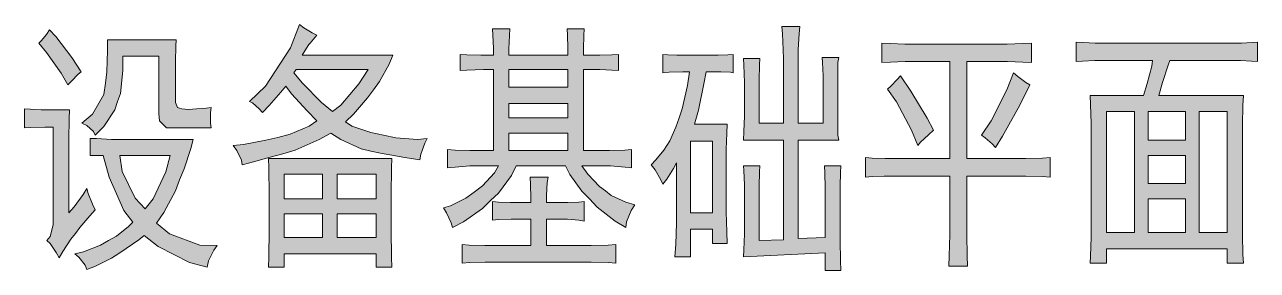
# Model space of a CAD drawing. Header units: millimetres. Extents: x 564 to 880, y 85 to 763.
# Drawn here: x 876.633 to 877.987, y 723.402 to 723.672 of the extents above; entities that cross this region are included whole.
import ezdxf

# ---------------------------------------------------------------- set-up
doc = ezdxf.new("R2010")
doc.units = ezdxf.units.MM

msp = doc.modelspace()

# ---------------------------------------------------------------- hatches: boundary and pattern name
h = msp.add_hatch(color=0)
h.paths.add_polyline_path([(876.8719, 723.518), (876.8712, 723.523), (876.8662, 723.5338), (876.8622, 723.5391), (876.8733, 723.5402), (876.898, 723.5449), (876.9112, 723.5481), (876.9245, 723.5517), (876.9456, 723.5606), (876.9538, 723.5663), (876.9434, 723.5771), (876.9263, 723.596), (876.9198, 723.6043), (876.9145, 723.5978), (876.9016, 723.5832), (876.8944, 723.5753), (876.8905, 723.5796), (876.8833, 723.586), (876.8801, 723.5874), (876.8977, 723.6043), (876.9252, 723.6465), (876.9349, 723.6719), (876.9395, 723.6683), (876.9488, 723.6629), (876.9538, 723.6604), (876.9467, 723.6515), (876.9452, 723.6501), (876.9409, 723.6433), (876.9377, 723.6383), (877.0375, 723.6383), (877.0333, 723.6286), (877.0229, 723.6096), (877.0164, 723.6003), (877.0096, 723.5914), (876.9943, 723.5735), (876.9853, 723.5653), (876.9925, 723.5606), (877.0132, 723.5535), (877.0272, 723.5506), (877.0408, 723.5477), (877.0647, 723.5459), (877.0751, 723.547), (877.0726, 723.5416), (877.0683, 723.5298), (877.0672, 723.5234), (877.0508, 723.5259), (877.024, 723.5306), (877.0132, 723.5331), (877.0025, 723.5356), (876.9803, 723.5456), (876.9692, 723.5527), (876.9567, 723.5456), (876.9302, 723.5341), (876.9166, 723.5302), (876.9027, 723.5263), (876.8805, 723.5202)])
h.paths.add_polyline_path([(876.9288, 723.6189), (876.9381, 723.6078), (876.9592, 723.5864), (876.971, 723.5764), (876.9803, 723.5835), (877, 723.6068), (877.0104, 723.6225), (876.9313, 723.6225)])
h = msp.add_hatch(color=0)
h.dxf.hatch_style = 2
h.paths.add_polyline_path([(876.6601, 723.6662), (876.6672, 723.659), (876.6848, 723.6357), (876.6951, 723.62), (876.6916, 723.6175), (876.6844, 723.61), (876.6805, 723.6057), (876.673, 723.6186), (876.6569, 723.6415), (876.6483, 723.6515), (876.6511, 723.654), (876.6569, 723.6611)])
h = msp.add_hatch(color=0)
h.paths.add_polyline_path([(877.1481, 723.6383), (877.1481, 723.6461), (877.1474, 723.6604), (877.147, 723.6672), (877.166, 723.6672), (877.1656, 723.6601), (877.1649, 723.6454), (877.1649, 723.6383), (877.2297, 723.6383), (877.2297, 723.6461), (877.2293, 723.6604), (877.229, 723.6672), (877.2476, 723.6672), (877.2472, 723.6601), (877.2469, 723.6454), (877.2469, 723.6383), (877.2604, 723.6383), (877.2651, 723.6383), (877.278, 723.6386), (877.2855, 723.6393), (877.2855, 723.6214), (877.278, 723.6218), (877.2651, 723.6225), (877.2604, 723.6225), (877.2469, 723.6225), (877.2469, 723.5338), (877.2665, 723.5338), (877.2755, 723.5338), (877.2923, 723.5341), (877.2998, 723.5349), (877.2998, 723.5145), (877.2926, 723.5155), (877.2765, 723.517), (877.2676, 723.517), (877.2451, 723.517), (877.2519, 723.5077), (877.2647, 723.4941), (877.2712, 723.4894), (877.2773, 723.4844), (877.2934, 723.4769), (877.3034, 723.474), (877.2994, 723.4679), (877.2944, 723.4554), (877.2934, 723.4493), (877.2819, 723.4561), (877.2619, 723.4715), (877.2537, 723.4805), (877.2451, 723.4891), (877.2318, 723.5073), (877.2272, 723.517), (877.1731, 723.517), (877.1678, 723.5062), (877.1535, 723.4869), (877.1449, 723.4787), (877.1359, 723.4701), (877.1152, 723.4554), (877.103, 723.4493), (877.1016, 723.4543), (877.0966, 723.4651), (877.093, 723.4708), (877.1009, 723.473), (877.1177, 723.4815), (877.127, 723.488), (877.1359, 723.4948), (877.1492, 723.5091), (877.1535, 723.517), (877.1299, 723.517), (877.122, 723.517), (877.1059, 723.5155), (877.0977, 723.5145), (877.0977, 723.5349), (877.1059, 723.5341), (877.122, 723.5338), (877.1299, 723.5338), (877.1481, 723.5338), (877.1481, 723.6225), (877.137, 723.6225), (877.1188, 723.6218), (877.1113, 723.6214), (877.1113, 723.6393), (877.1188, 723.6386), (877.1342, 723.6383), (877.1417, 723.6383)])
h.paths.add_polyline_path([(877.2297, 723.5338), (877.2297, 723.5527), (877.1649, 723.5527), (877.1649, 723.5338)])
h.paths.add_polyline_path([(877.2297, 723.6032), (877.2297, 723.6225), (877.1649, 723.6225), (877.1649, 723.6032)])
h.paths.add_polyline_path([(877.2297, 723.5696), (877.2297, 723.5853), (877.1649, 723.5853), (877.1649, 723.5696)])
h = msp.add_hatch(color=0)
h.dxf.hatch_style = 2
h.paths.add_polyline_path([(877.4408, 723.6347), (877.4404, 723.6279), (877.4401, 723.6111), (877.4401, 723.601), (877.4401, 723.5638), (877.4669, 723.5638), (877.4669, 723.6347), (877.4665, 723.6443), (877.4655, 723.6619), (877.4651, 723.6697), (877.4848, 723.6697), (877.4841, 723.6619), (877.483, 723.6447), (877.483, 723.6357), (877.483, 723.5638), (877.5102, 723.5638), (877.5102, 723.6068), (877.5102, 723.6157), (877.5098, 723.6304), (877.5091, 723.6357), (877.5274, 723.6357), (877.5266, 723.6304), (877.5263, 723.6157), (877.5263, 723.6068), (877.5263, 723.5753), (877.5263, 723.5656), (877.5266, 723.5506), (877.5274, 723.5449), (877.483, 723.5449), (877.483, 723.4372), (877.5127, 723.4382), (877.5127, 723.4844), (877.5127, 723.4926), (877.5123, 723.5091), (877.512, 723.517), (877.5299, 723.517), (877.5295, 723.5094), (877.5291, 723.4944), (877.5291, 723.4865), (877.5291, 723.4461), (877.5291, 723.4347), (877.5295, 723.4128), (877.5299, 723.4021), (877.5127, 723.4021), (877.5127, 723.4214), (877.4229, 723.4168), (877.4232, 723.4247), (877.424, 723.4422), (877.424, 723.4515), (877.424, 723.4855), (877.424, 723.4959), (877.4232, 723.5116), (877.4229, 723.517), (877.4408, 723.517), (877.4404, 723.5102), (877.4401, 723.4944), (877.4401, 723.4855), (877.4401, 723.4347), (877.4669, 723.4357), (877.4669, 723.5449), (877.4229, 723.5449), (877.4232, 723.5545), (877.424, 723.5713), (877.424, 723.5785), (877.424, 723.5964), (877.424, 723.6082), (877.4232, 723.6275), (877.4229, 723.6347)])
h = msp.add_hatch(color=0)
h.dxf.hatch_style = 2
h.paths.add_polyline_path([(876.7964, 723.5585), (876.7889, 723.5585), (876.781, 723.5663), (876.7803, 723.5742), (876.7803, 723.6372), (876.7409, 723.6372), (876.7409, 723.6214), (876.7381, 723.5964), (876.7349, 723.5874), (876.732, 723.5785), (876.7198, 723.5599), (876.7102, 723.5506), (876.7084, 723.5545), (876.7012, 723.5613), (876.6959, 723.5638), (876.7073, 723.5735), (876.7198, 723.5953), (876.7216, 723.6078), (876.7231, 723.62), (876.7241, 723.6436), (876.7238, 723.6551), (876.7993, 723.6551), (876.7989, 723.6483), (876.7985, 723.6315), (876.7985, 723.6214), (876.7985, 723.591), (876.7985, 723.5864), (876.8007, 723.581), (876.8032, 723.5803), (876.8057, 723.5796), (876.8129, 723.5789), (876.8172, 723.5792), (876.8218, 723.5796), (876.8322, 723.5803), (876.8379, 723.581), (876.8372, 723.5753), (876.8372, 723.5638), (876.8379, 723.5585)])
h = msp.add_hatch(color=0)
h.dxf.hatch_style = 2
h.paths.add_polyline_path([(877.7059, 723.6504), (877.7127, 723.6504), (877.7295, 723.6511), (877.7392, 723.6515), (877.7392, 723.6304), (877.7299, 723.6307), (877.713, 723.6315), (877.7059, 723.6315), (877.6683, 723.6315), (877.6683, 723.5248), (877.7231, 723.5248), (877.7331, 723.5248), (877.7513, 723.5252), (877.7599, 723.5259), (877.7599, 723.5044), (877.7513, 723.5052), (877.7331, 723.5055), (877.7231, 723.5055), (877.6683, 723.5055), (877.6683, 723.454), (877.6683, 723.4415), (877.6687, 723.4179), (877.669, 723.4068), (877.6486, 723.4068), (877.649, 723.4179), (877.6494, 723.4415), (877.6494, 723.454), (877.6494, 723.5055), (877.5839, 723.5055), (877.5774, 723.5055), (877.5642, 723.5052), (877.5567, 723.5044), (877.5567, 723.5259), (877.5642, 723.5252), (877.5785, 723.5248), (877.5857, 723.5248), (877.6494, 723.5248), (877.6494, 723.6315), (877.6071, 723.6315), (877.6003, 723.6315), (877.5842, 723.6307), (877.5749, 723.6304), (877.5749, 723.6515), (877.5842, 723.6511), (877.6, 723.6504), (877.6064, 723.6504)])
h = msp.add_hatch(color=0)
h.paths.add_polyline_path([(877.9631, 723.6515), (877.9699, 723.6515), (877.9817, 723.6522), (877.9875, 723.6526), (877.9875, 723.6315), (877.981, 723.6318), (877.9689, 723.6325), (877.9631, 723.6325), (877.8912, 723.6325), (877.8894, 723.6275), (877.8834, 723.6082), (877.8794, 723.5942), (877.9721, 723.5942), (877.9717, 723.5835), (877.971, 723.5617), (877.971, 723.5506), (877.971, 723.454), (877.971, 723.4415), (877.9717, 723.4196), (877.9721, 723.41), (877.9542, 723.41), (877.9542, 723.4257), (877.8218, 723.4257), (877.8218, 723.41), (877.8039, 723.41), (877.8043, 723.4175), (877.805, 723.4386), (877.805, 723.4529), (877.805, 723.5527), (877.805, 723.5635), (877.8043, 723.5842), (877.8039, 723.5942), (877.8622, 723.5942), (877.8665, 723.6071), (877.8715, 723.6264), (877.8723, 723.6325), (877.8157, 723.6325), (877.8089, 723.6325), (877.7953, 723.6318), (877.7885, 723.6315), (877.7885, 723.6526), (877.7961, 723.6522), (877.8093, 723.6515), (877.8157, 723.6515)])
h.paths.add_polyline_path([(877.8526, 723.4436), (877.8526, 723.5764), (877.8218, 723.5764), (877.8218, 723.4436)])
h.paths.add_polyline_path([(877.9542, 723.4436), (877.9542, 723.5764), (877.9234, 723.5764), (877.9234, 723.4436)])
h.paths.add_polyline_path([(877.9084, 723.4436), (877.9084, 723.4808), (877.8676, 723.4808), (877.8676, 723.4436)])
h.paths.add_polyline_path([(877.9084, 723.5449), (877.9084, 723.5764), (877.8676, 723.5764), (877.8676, 723.5449)])
h.paths.add_polyline_path([(877.9084, 723.4976), (877.9084, 723.5281), (877.8676, 723.5281), (877.8676, 723.4976)])
h = msp.add_hatch(color=0)
h.paths.add_polyline_path([(877.3896, 723.6383), (877.395, 723.6383), (877.4057, 723.6386), (877.4114, 723.6393), (877.4114, 723.6189), (877.4086, 723.6196), (877.3978, 723.62), (877.3896, 723.62), (877.3817, 723.62), (877.3792, 723.6068), (877.3732, 723.5781), (877.3689, 723.5628), (877.405, 723.5628), (877.4046, 723.5527), (877.4039, 723.5352), (877.4039, 723.5281), (877.4039, 723.4751), (877.4039, 723.4662), (877.4046, 723.4443), (877.405, 723.4315), (877.3889, 723.4315), (877.3889, 723.4472), (877.3646, 723.4472), (877.3646, 723.4168), (877.3474, 723.4168), (877.3485, 723.4307), (877.3492, 723.454), (877.3492, 723.4629), (877.3492, 723.5202), (877.346, 723.5141), (877.3384, 723.5023), (877.3342, 723.4966), (877.332, 723.5016), (877.3259, 723.5123), (877.3213, 723.518), (877.3266, 723.5234), (877.3352, 723.5341), (877.3384, 723.5391), (877.3417, 723.5442), (877.3485, 723.5595), (877.352, 723.5696), (877.3556, 723.5796), (877.3613, 723.605), (877.3635, 723.62), (877.356, 723.62), (877.3413, 723.6196), (877.3342, 723.6189), (877.3342, 723.6393), (877.3395, 723.6386), (877.3495, 723.6383), (877.3545, 723.6383)])
h.paths.add_polyline_path([(877.3889, 723.4651), (877.3889, 723.5438), (877.3646, 723.5438), (877.3646, 723.4651)])
h = msp.add_hatch(color=0)
h.dxf.hatch_style = 2
h.paths.add_polyline_path([(877.6844, 723.5506), (877.6948, 723.5663), (877.7123, 723.6003), (877.7195, 723.6189), (877.7241, 723.615), (877.7331, 723.6082), (877.7374, 723.6057), (877.7263, 723.5835), (877.7073, 723.5495), (877.6998, 723.537), (877.6962, 723.5409), (877.6884, 723.5477)])
h = msp.add_hatch(color=0)
h.dxf.hatch_style = 2
h.paths.add_polyline_path([(877.6143, 723.5391), (877.6075, 723.556), (877.591, 723.5871), (877.581, 723.601), (877.5846, 723.6043), (877.5918, 723.6118), (877.5953, 723.6157), (877.6068, 723.5989), (877.6247, 723.5692), (877.6315, 723.556), (877.6261, 723.551), (877.6175, 723.5427)])
h = msp.add_hatch(color=0)
h.dxf.hatch_style = 2
h.paths.add_polyline_path([(876.6823, 723.5785), (876.6819, 723.5685), (876.6815, 723.5459), (876.6815, 723.5338), (876.6815, 723.4651), (876.6873, 723.4719), (876.6973, 723.4855), (876.7012, 723.4919), (876.7027, 723.4865), (876.7073, 723.4747), (876.7102, 723.4687), (876.7044, 723.4619), (876.6937, 723.449), (876.6887, 723.4425), (876.6837, 723.4365), (876.6748, 723.4229), (876.6708, 723.4157), (876.6676, 723.4218), (876.6608, 723.4315), (876.6572, 723.4347), (876.6608, 723.4393), (876.6644, 723.4522), (876.6644, 723.4608), (876.6644, 723.5595), (876.6551, 723.5595), (876.6393, 723.5588), (876.6329, 723.5585), (876.6329, 723.5796), (876.639, 723.5792), (876.6511, 723.5785), (876.6572, 723.5785)])
h = msp.add_hatch(color=0)
h.paths.add_polyline_path([(876.7048, 723.547), (876.712, 723.5467), (876.7284, 723.5459), (876.7374, 723.5459), (876.8182, 723.5459), (876.8154, 723.5359), (876.8082, 723.5137), (876.8032, 723.5016), (876.7985, 723.4894), (876.7857, 723.4658), (876.7778, 723.454), (876.7921, 723.4422), (876.8254, 723.4297), (876.8443, 723.4293), (876.8408, 723.4243), (876.835, 723.4125), (876.8333, 723.4057), (876.8139, 723.4107), (876.7796, 723.4282), (876.7642, 723.4404), (876.7585, 723.4357), (876.7445, 723.4261), (876.7363, 723.4207), (876.7284, 723.4154), (876.7109, 723.4068), (876.7012, 723.4032), (876.6994, 723.4078), (876.6926, 723.4164), (876.688, 723.4204), (876.6977, 723.4225), (876.7163, 723.4297), (876.7252, 723.4347), (876.7338, 723.4397), (876.747, 723.4501), (876.7517, 723.4551), (876.7417, 723.4679), (876.7256, 723.5044), (876.7191, 723.5281), (876.7048, 723.5281)])
h.paths.add_polyline_path([(876.7653, 723.4697), (876.7742, 723.4808), (876.7882, 723.5102), (876.7928, 723.5281), (876.7374, 723.5281), (876.7402, 723.5105), (876.7542, 723.4815)])
h = msp.add_hatch(color=0)
h.paths.add_polyline_path([(877.0365, 723.5248), (877.0361, 723.5145), (877.0358, 723.4848), (877.0358, 723.4651), (877.0358, 723.4461), (877.0361, 723.4164), (877.0365, 723.4057), (877.0193, 723.4057), (877.0193, 723.4204), (876.918, 723.4204), (876.918, 723.4057), (876.9009, 723.4057), (876.9012, 723.4164), (876.9016, 723.4461), (876.9016, 723.4651), (876.9016, 723.4848), (876.9012, 723.5145), (876.9009, 723.5248)])
h.paths.add_polyline_path([(877.0193, 723.4808), (877.0193, 723.5077), (876.9764, 723.5077), (876.9764, 723.4808)])
h.paths.add_polyline_path([(876.9603, 723.4808), (876.9603, 723.5077), (876.918, 723.5077), (876.918, 723.4808)])
h.paths.add_polyline_path([(877.0193, 723.4382), (877.0193, 723.464), (876.9764, 723.464), (876.9764, 723.4382)])
h.paths.add_polyline_path([(876.9603, 723.4382), (876.9603, 723.464), (876.918, 723.464), (876.918, 723.4382)])
h = msp.add_hatch(color=0)
h.dxf.hatch_style = 2
h.paths.add_polyline_path([(877.1892, 723.4765), (877.1892, 723.4819), (877.1889, 723.4959), (877.1885, 723.5044), (877.2082, 723.5044), (877.2071, 723.4984), (877.2064, 723.4844), (877.2064, 723.4765), (877.2236, 723.4765), (877.2297, 723.4765), (877.2418, 723.4769), (877.2476, 723.4776), (877.2476, 723.4561), (877.2418, 723.4572), (877.2293, 723.4583), (877.2225, 723.4583), (877.2064, 723.4583), (877.2064, 723.4293), (877.2451, 723.4293), (877.2554, 723.4293), (877.274, 723.4297), (877.2826, 723.4304), (877.2826, 723.41), (877.274, 723.4107), (877.2554, 723.4111), (877.2451, 723.4111), (877.1481, 723.4111), (877.1388, 723.4111), (877.122, 723.4107), (877.1138, 723.41), (877.1138, 723.4304), (877.1213, 723.4297), (877.1384, 723.4293), (877.1481, 723.4293), (877.1892, 723.4293), (877.1892, 723.4583), (877.1749, 723.4583), (877.1674, 723.4583), (877.1535, 723.4579), (877.147, 723.4572), (877.147, 723.4776), (877.1535, 723.4769), (877.1664, 723.4765), (877.1731, 723.4765)])

# ---------------------------------------------------------------- linework, layer by layer
at = {"color": 0, "lineweight": 0}
for points in [[(876.8719, 723.518), (876.8712, 723.523), (876.8662, 723.5338), (876.8622, 723.5391), (876.8733, 723.5402), (876.898, 723.5449), (876.9112, 723.5481), (876.9245, 723.5517), (876.9456, 723.5606), (876.9538, 723.5663), (876.9434, 723.5771), (876.9263, 723.596), (876.9198, 723.6043), (876.9145, 723.5978), (876.9016, 723.5832), (876.8944, 723.5753), (876.8905, 723.5796), (876.8833, 723.586), (876.8801, 723.5874), (876.8977, 723.6043), (876.9252, 723.6465), (876.9349, 723.6719), (876.9395, 723.6683), (876.9488, 723.6629), (876.9538, 723.6604), (876.9467, 723.6515), (876.9452, 723.6501), (876.9409, 723.6433), (876.9377, 723.6383), (877.0375, 723.6383), (877.0333, 723.6286), (877.0229, 723.6096), (877.0164, 723.6003), (877.0096, 723.5914), (876.9943, 723.5735), (876.9853, 723.5653), (876.9925, 723.5606), (877.0132, 723.5535), (877.0272, 723.5506), (877.0408, 723.5477), (877.0647, 723.5459), (877.0751, 723.547), (877.0726, 723.5416), (877.0683, 723.5298), (877.0672, 723.5234), (877.0508, 723.5259), (877.024, 723.5306), (877.0132, 723.5331), (877.0025, 723.5356), (876.9803, 723.5456), (876.9692, 723.5527), (876.9567, 723.5456), (876.9302, 723.5341), (876.9166, 723.5302), (876.9027, 723.5263), (876.8805, 723.5202)], [(876.6601, 723.6662), (876.6672, 723.659), (876.6848, 723.6357), (876.6951, 723.62), (876.6916, 723.6175), (876.6844, 723.61), (876.6805, 723.6057), (876.673, 723.6186), (876.6569, 723.6415), (876.6483, 723.6515), (876.6511, 723.654), (876.6569, 723.6611)], [(877.1481, 723.6383), (877.1481, 723.6461), (877.1474, 723.6604), (877.147, 723.6672), (877.166, 723.6672), (877.1656, 723.6601), (877.1649, 723.6454), (877.1649, 723.6383), (877.2297, 723.6383), (877.2297, 723.6461), (877.2293, 723.6604), (877.229, 723.6672), (877.2476, 723.6672), (877.2472, 723.6601), (877.2469, 723.6454), (877.2469, 723.6383), (877.2604, 723.6383), (877.2651, 723.6383), (877.278, 723.6386), (877.2855, 723.6393), (877.2855, 723.6214), (877.278, 723.6218), (877.2651, 723.6225), (877.2604, 723.6225), (877.2469, 723.6225), (877.2469, 723.5338), (877.2665, 723.5338), (877.2755, 723.5338), (877.2923, 723.5341), (877.2998, 723.5349), (877.2998, 723.5145), (877.2926, 723.5155), (877.2765, 723.517), (877.2676, 723.517), (877.2451, 723.517), (877.2519, 723.5077), (877.2647, 723.4941), (877.2712, 723.4894), (877.2773, 723.4844), (877.2934, 723.4769), (877.3034, 723.474), (877.2994, 723.4679), (877.2944, 723.4554), (877.2934, 723.4493), (877.2819, 723.4561), (877.2619, 723.4715), (877.2537, 723.4805), (877.2451, 723.4891), (877.2318, 723.5073), (877.2272, 723.517), (877.1731, 723.517), (877.1678, 723.5062), (877.1535, 723.4869), (877.1449, 723.4787), (877.1359, 723.4701), (877.1152, 723.4554), (877.103, 723.4493), (877.1016, 723.4543), (877.0966, 723.4651), (877.093, 723.4708), (877.1009, 723.473), (877.1177, 723.4815), (877.127, 723.488), (877.1359, 723.4948), (877.1492, 723.5091), (877.1535, 723.517), (877.1299, 723.517), (877.122, 723.517), (877.1059, 723.5155), (877.0977, 723.5145), (877.0977, 723.5349), (877.1059, 723.5341), (877.122, 723.5338), (877.1299, 723.5338), (877.1481, 723.5338), (877.1481, 723.6225), (877.137, 723.6225), (877.1188, 723.6218), (877.1113, 723.6214), (877.1113, 723.6393), (877.1188, 723.6386), (877.1342, 723.6383), (877.1417, 723.6383)], [(877.4408, 723.6347), (877.4404, 723.6279), (877.4401, 723.6111), (877.4401, 723.601), (877.4401, 723.5638), (877.4669, 723.5638), (877.4669, 723.6347), (877.4665, 723.6443), (877.4655, 723.6619), (877.4651, 723.6697), (877.4848, 723.6697), (877.4841, 723.6619), (877.483, 723.6447), (877.483, 723.6357), (877.483, 723.5638), (877.5102, 723.5638), (877.5102, 723.6068), (877.5102, 723.6157), (877.5098, 723.6304), (877.5091, 723.6357), (877.5274, 723.6357), (877.5266, 723.6304), (877.5263, 723.6157), (877.5263, 723.6068), (877.5263, 723.5753), (877.5263, 723.5656), (877.5266, 723.5506), (877.5274, 723.5449), (877.483, 723.5449), (877.483, 723.4372), (877.5127, 723.4382), (877.5127, 723.4844), (877.5127, 723.4926), (877.5123, 723.5091), (877.512, 723.517), (877.5299, 723.517), (877.5295, 723.5094), (877.5291, 723.4944), (877.5291, 723.4865), (877.5291, 723.4461), (877.5291, 723.4347), (877.5295, 723.4128), (877.5299, 723.4021), (877.5127, 723.4021), (877.5127, 723.4214), (877.4229, 723.4168), (877.4232, 723.4247), (877.424, 723.4422), (877.424, 723.4515), (877.424, 723.4855), (877.424, 723.4959), (877.4232, 723.5116), (877.4229, 723.517), (877.4408, 723.517), (877.4404, 723.5102), (877.4401, 723.4944), (877.4401, 723.4855), (877.4401, 723.4347), (877.4669, 723.4357), (877.4669, 723.5449), (877.4229, 723.5449), (877.4232, 723.5545), (877.424, 723.5713), (877.424, 723.5785), (877.424, 723.5964), (877.424, 723.6082), (877.4232, 723.6275), (877.4229, 723.6347)], [(876.7964, 723.5585), (876.7889, 723.5585), (876.781, 723.5663), (876.7803, 723.5742), (876.7803, 723.6372), (876.7409, 723.6372), (876.7409, 723.6214), (876.7381, 723.5964), (876.7349, 723.5874), (876.732, 723.5785), (876.7198, 723.5599), (876.7102, 723.5506), (876.7084, 723.5545), (876.7012, 723.5613), (876.6959, 723.5638), (876.7073, 723.5735), (876.7198, 723.5953), (876.7216, 723.6078), (876.7231, 723.62), (876.7241, 723.6436), (876.7238, 723.6551), (876.7993, 723.6551), (876.7989, 723.6483), (876.7985, 723.6315), (876.7985, 723.6214), (876.7985, 723.591), (876.7985, 723.5864), (876.8007, 723.581), (876.8032, 723.5803), (876.8057, 723.5796), (876.8129, 723.5789), (876.8172, 723.5792), (876.8218, 723.5796), (876.8322, 723.5803), (876.8379, 723.581), (876.8372, 723.5753), (876.8372, 723.5638), (876.8379, 723.5585)], [(877.7059, 723.6504), (877.7127, 723.6504), (877.7295, 723.6511), (877.7392, 723.6515), (877.7392, 723.6304), (877.7299, 723.6307), (877.713, 723.6315), (877.7059, 723.6315), (877.6683, 723.6315), (877.6683, 723.5248), (877.7231, 723.5248), (877.7331, 723.5248), (877.7513, 723.5252), (877.7599, 723.5259), (877.7599, 723.5044), (877.7513, 723.5052), (877.7331, 723.5055), (877.7231, 723.5055), (877.6683, 723.5055), (877.6683, 723.454), (877.6683, 723.4415), (877.6687, 723.4179), (877.669, 723.4068), (877.6486, 723.4068), (877.649, 723.4179), (877.6494, 723.4415), (877.6494, 723.454), (877.6494, 723.5055), (877.5839, 723.5055), (877.5774, 723.5055), (877.5642, 723.5052), (877.5567, 723.5044), (877.5567, 723.5259), (877.5642, 723.5252), (877.5785, 723.5248), (877.5857, 723.5248), (877.6494, 723.5248), (877.6494, 723.6315), (877.6071, 723.6315), (877.6003, 723.6315), (877.5842, 723.6307), (877.5749, 723.6304), (877.5749, 723.6515), (877.5842, 723.6511), (877.6, 723.6504), (877.6064, 723.6504)], [(877.9631, 723.6515), (877.9699, 723.6515), (877.9817, 723.6522), (877.9875, 723.6526), (877.9875, 723.6315), (877.981, 723.6318), (877.9689, 723.6325), (877.9631, 723.6325), (877.8912, 723.6325), (877.8894, 723.6275), (877.8834, 723.6082), (877.8794, 723.5942), (877.9721, 723.5942), (877.9717, 723.5835), (877.971, 723.5617), (877.971, 723.5506), (877.971, 723.454), (877.971, 723.4415), (877.9717, 723.4196), (877.9721, 723.41), (877.9542, 723.41), (877.9542, 723.4257), (877.8218, 723.4257), (877.8218, 723.41), (877.8039, 723.41), (877.8043, 723.4175), (877.805, 723.4386), (877.805, 723.4529), (877.805, 723.5527), (877.805, 723.5635), (877.8043, 723.5842), (877.8039, 723.5942), (877.8622, 723.5942), (877.8665, 723.6071), (877.8715, 723.6264), (877.8723, 723.6325), (877.8157, 723.6325), (877.8089, 723.6325), (877.7953, 723.6318), (877.7885, 723.6315), (877.7885, 723.6526), (877.7961, 723.6522), (877.8093, 723.6515), (877.8157, 723.6515)], [(877.3896, 723.6383), (877.395, 723.6383), (877.4057, 723.6386), (877.4114, 723.6393), (877.4114, 723.6189), (877.4086, 723.6196), (877.3978, 723.62), (877.3896, 723.62), (877.3817, 723.62), (877.3792, 723.6068), (877.3732, 723.5781), (877.3689, 723.5628), (877.405, 723.5628), (877.4046, 723.5527), (877.4039, 723.5352), (877.4039, 723.5281), (877.4039, 723.4751), (877.4039, 723.4662), (877.4046, 723.4443), (877.405, 723.4315), (877.3889, 723.4315), (877.3889, 723.4472), (877.3646, 723.4472), (877.3646, 723.4168), (877.3474, 723.4168), (877.3485, 723.4307), (877.3492, 723.454), (877.3492, 723.4629), (877.3492, 723.5202), (877.346, 723.5141), (877.3384, 723.5023), (877.3342, 723.4966), (877.332, 723.5016), (877.3259, 723.5123), (877.3213, 723.518), (877.3266, 723.5234), (877.3352, 723.5341), (877.3384, 723.5391), (877.3417, 723.5442), (877.3485, 723.5595), (877.352, 723.5696), (877.3556, 723.5796), (877.3613, 723.605), (877.3635, 723.62), (877.356, 723.62), (877.3413, 723.6196), (877.3342, 723.6189), (877.3342, 723.6393), (877.3395, 723.6386), (877.3495, 723.6383), (877.3545, 723.6383)], [(876.9288, 723.6189), (876.9381, 723.6078), (876.9592, 723.5864), (876.971, 723.5764), (876.9803, 723.5835), (877, 723.6068), (877.0104, 723.6225), (876.9313, 723.6225)], [(877.2297, 723.6032), (877.2297, 723.6225), (877.1649, 723.6225), (877.1649, 723.6032)], [(877.6844, 723.5506), (877.6948, 723.5663), (877.7123, 723.6003), (877.7195, 723.6189), (877.7241, 723.615), (877.7331, 723.6082), (877.7374, 723.6057), (877.7263, 723.5835), (877.7073, 723.5495), (877.6998, 723.537), (877.6962, 723.5409), (877.6884, 723.5477)], [(877.6143, 723.5391), (877.6075, 723.556), (877.591, 723.5871), (877.581, 723.601), (877.5846, 723.6043), (877.5918, 723.6118), (877.5953, 723.6157), (877.6068, 723.5989), (877.6247, 723.5692), (877.6315, 723.556), (877.6261, 723.551), (877.6175, 723.5427)], [(876.6823, 723.5785), (876.6819, 723.5685), (876.6815, 723.5459), (876.6815, 723.5338), (876.6815, 723.4651), (876.6873, 723.4719), (876.6973, 723.4855), (876.7012, 723.4919), (876.7027, 723.4865), (876.7073, 723.4747), (876.7102, 723.4687), (876.7044, 723.4619), (876.6937, 723.449), (876.6887, 723.4425), (876.6837, 723.4365), (876.6748, 723.4229), (876.6708, 723.4157), (876.6676, 723.4218), (876.6608, 723.4315), (876.6572, 723.4347), (876.6608, 723.4393), (876.6644, 723.4522), (876.6644, 723.4608), (876.6644, 723.5595), (876.6551, 723.5595), (876.6393, 723.5588), (876.6329, 723.5585), (876.6329, 723.5796), (876.639, 723.5792), (876.6511, 723.5785), (876.6572, 723.5785)], [(877.2297, 723.5696), (877.2297, 723.5853), (877.1649, 723.5853), (877.1649, 723.5696)], [(877.8526, 723.4436), (877.8526, 723.5764), (877.8218, 723.5764), (877.8218, 723.4436)], [(877.9084, 723.5449), (877.9084, 723.5764), (877.8676, 723.5764), (877.8676, 723.5449)], [(877.9542, 723.4436), (877.9542, 723.5764), (877.9234, 723.5764), (877.9234, 723.4436)], [(877.2297, 723.5338), (877.2297, 723.5527), (877.1649, 723.5527), (877.1649, 723.5338)], [(876.7048, 723.547), (876.712, 723.5467), (876.7284, 723.5459), (876.7374, 723.5459), (876.8182, 723.5459), (876.8154, 723.5359), (876.8082, 723.5137), (876.8032, 723.5016), (876.7985, 723.4894), (876.7857, 723.4658), (876.7778, 723.454), (876.7921, 723.4422), (876.8254, 723.4297), (876.8443, 723.4293), (876.8408, 723.4243), (876.835, 723.4125), (876.8333, 723.4057), (876.8139, 723.4107), (876.7796, 723.4282), (876.7642, 723.4404), (876.7585, 723.4357), (876.7445, 723.4261), (876.7363, 723.4207), (876.7284, 723.4154), (876.7109, 723.4068), (876.7012, 723.4032), (876.6994, 723.4078), (876.6926, 723.4164), (876.688, 723.4204), (876.6977, 723.4225), (876.7163, 723.4297), (876.7252, 723.4347), (876.7338, 723.4397), (876.747, 723.4501), (876.7517, 723.4551), (876.7417, 723.4679), (876.7256, 723.5044), (876.7191, 723.5281), (876.7048, 723.5281)], [(877.3889, 723.4651), (877.3889, 723.5438), (877.3646, 723.5438), (877.3646, 723.4651)], [(876.7653, 723.4697), (876.7742, 723.4808), (876.7882, 723.5102), (876.7928, 723.5281), (876.7374, 723.5281), (876.7402, 723.5105), (876.7542, 723.4815)], [(877.0365, 723.5248), (877.0361, 723.5145), (877.0358, 723.4848), (877.0358, 723.4651), (877.0358, 723.4461), (877.0361, 723.4164), (877.0365, 723.4057), (877.0193, 723.4057), (877.0193, 723.4204), (876.918, 723.4204), (876.918, 723.4057), (876.9009, 723.4057), (876.9012, 723.4164), (876.9016, 723.4461), (876.9016, 723.4651), (876.9016, 723.4848), (876.9012, 723.5145), (876.9009, 723.5248)], [(877.9084, 723.4976), (877.9084, 723.5281), (877.8676, 723.5281), (877.8676, 723.4976)], [(876.9603, 723.4808), (876.9603, 723.5077), (876.918, 723.5077), (876.918, 723.4808)], [(877.0193, 723.4808), (877.0193, 723.5077), (876.9764, 723.5077), (876.9764, 723.4808)], [(877.1892, 723.4765), (877.1892, 723.4819), (877.1889, 723.4959), (877.1885, 723.5044), (877.2082, 723.5044), (877.2071, 723.4984), (877.2064, 723.4844), (877.2064, 723.4765), (877.2236, 723.4765), (877.2297, 723.4765), (877.2418, 723.4769), (877.2476, 723.4776), (877.2476, 723.4561), (877.2418, 723.4572), (877.2293, 723.4583), (877.2225, 723.4583), (877.2064, 723.4583), (877.2064, 723.4293), (877.2451, 723.4293), (877.2554, 723.4293), (877.274, 723.4297), (877.2826, 723.4304), (877.2826, 723.41), (877.274, 723.4107), (877.2554, 723.4111), (877.2451, 723.4111), (877.1481, 723.4111), (877.1388, 723.4111), (877.122, 723.4107), (877.1138, 723.41), (877.1138, 723.4304), (877.1213, 723.4297), (877.1384, 723.4293), (877.1481, 723.4293), (877.1892, 723.4293), (877.1892, 723.4583), (877.1749, 723.4583), (877.1674, 723.4583), (877.1535, 723.4579), (877.147, 723.4572), (877.147, 723.4776), (877.1535, 723.4769), (877.1664, 723.4765), (877.1731, 723.4765)], [(877.9084, 723.4436), (877.9084, 723.4808), (877.8676, 723.4808), (877.8676, 723.4436)], [(876.9603, 723.4382), (876.9603, 723.464), (876.918, 723.464), (876.918, 723.4382)], [(877.0193, 723.4382), (877.0193, 723.464), (876.9764, 723.464), (876.9764, 723.4382)]]:
    msp.add_lwpolyline(points, close=True, dxfattribs=at)

doc.saveas('drawing.dxf')
